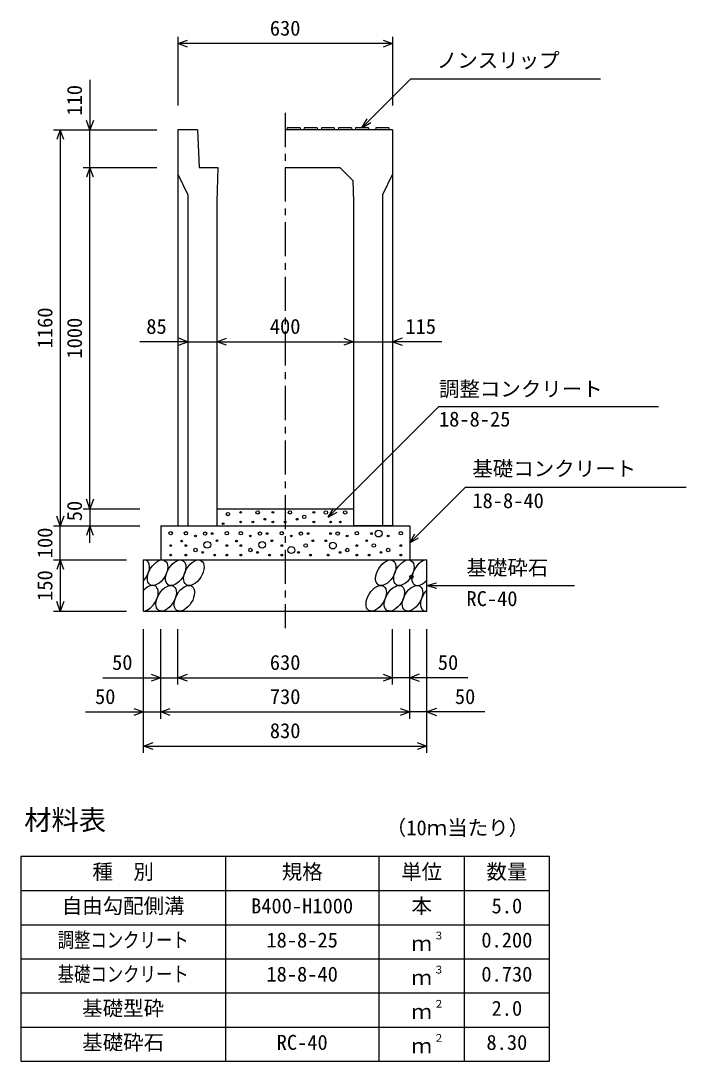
# Model space of a CAD drawing. Units: millimetres, scale not verified. Extents: x -16800 to 16800, y -5940 to 5940.
# Drawn here: x 2432 to 4382, y -3248 to -199 of the extents above; entities that cross this region are included whole.
import ezdxf
from ezdxf.enums import TextEntityAlignment as Align

# ---------------------------------------------------------------- set-up
doc = ezdxf.new("R2010")
doc.units = ezdxf.units.MM
doc.header["$LTSCALE"] = 20
doc.header["$PDMODE"] = 32
doc.header["$PDSIZE"] = 10
doc.linetypes.add('CHAIN1', pattern=[8, 5, -1, 1, -1])
for name, color, linetype, lineweight in [('0-0_DIM', 7, 'Continuous', 25), ('0-2_HATCH', 6, 'Continuous', 25), ('0-3_HYO', 3, 'Continuous', 25), ('0-4_HYO2', 4, 'Continuous', 25), ('0-5_OUTLINE', 3, 'Continuous', 25), ('0-6_TXT', 7, 'Continuous', 25)]:
    doc.layers.add(name, color=color, linetype=linetype, lineweight=lineweight)
doc.layers.add('0-A__0-0_', color=4, linetype='Continuous')
doc.styles.add('ＭＳ ゴシック', font='')
doc.styles.get('ＭＳ ゴシック').set_extended_font_data('MS Gothic')

msp = doc.modelspace()

# ---------------------------------------------------------------- linework, layer by layer
at = {"layer": '0-0_DIM'}
for p, q in [((2891.78, -245.58), (2891.78, -447.32)), ((3521.78, -265.58), (2891.78, -265.58)), ((3521.78, -245.58), (3521.78, -447.32)), ((2634.25, -371.63), (2634.25, -518.79)), ((3431.78, -512.29), (3574, -370.08)), ((4130.88, -370.08), (3574, -370.08)), ((3431.78, -512.29), (3446.78, -486.31)), ((3431.78, -512.29), (3457.76, -497.29)), ((2527.58, -518.79), (2830.91, -518.79)), ((2547.58, -518.79), (2547.58, -1678.79)), ((2634.25, -628.79), (2634.25, -518.79)), ((2614.25, -628.79), (2830.91, -628.79)), ((2634.25, -1628.79), (2634.25, -628.79)), ((2921.78, -1139.58), (2780.6, -1139.58)), ((2921.78, -1139.58), (3006.78, -1139.58)), ((3006.78, -1139.58), (3406.78, -1139.58)), ((3406.78, -1139.58), (3521.78, -1139.58)), ((3666.25, -1139.58), (3521.78, -1139.58)), ((3735.44, -1565.13), (3571.78, -1728.79)), ((3735.44, -1565.13), (4382.31, -1565.13)), ((2614.25, -1628.79), (2780.91, -1628.79)), ((2634.25, -1628.79), (2634.25, -1678.79)), ((3333.1, -1653.79), (3348.1, -1627.81)), ((3333.1, -1653.79), (3359.08, -1638.79)), ((2527.58, -1678.79), (2780.91, -1678.79)), ((2547.58, -1778.79), (2547.58, -1678.79)), ((2634.25, -1728.79), (2634.25, -1678.79)), ((3571.78, -1728.79), (3586.78, -1702.81)), ((3571.78, -1728.79), (3597.76, -1713.79)), ((2527.58, -1778.79), (2741.78, -1778.79)), ((2547.58, -1778.79), (2547.58, -1928.79)), ((3621.78, -1853.79), (3650.76, -1846.02)), ((3621.78, -1853.79), (4055.1, -1853.79)), ((3621.78, -1853.79), (3650.76, -1861.55)), ((2527.58, -1928.79), (2741.78, -1928.79)), ((2791.78, -2344.3), (2791.78, -1981.96)), ((2841.78, -2244.3), (2841.78, -1981.96)), ((2891.78, -2144.3), (2891.78, -1981.96)), ((3521.78, -2144.3), (3521.78, -1981.96)), ((3571.78, -2244.3), (3571.78, -1981.96)), ((3621.78, -2344.3), (3621.78, -1981.96)), ((2671.78, -2124.3), (2891.78, -2124.3)), ((2891.78, -2124.3), (3521.78, -2124.3)), ((3741.78, -2124.3), (3521.78, -2124.3)), ((2621.78, -2224.3), (2841.78, -2224.3)), ((2841.78, -2224.3), (3571.78, -2224.3)), ((3791.78, -2224.3), (3571.78, -2224.3)), ((2791.78, -2324.3), (3621.78, -2324.3))]:
    msp.add_line(p, q, dxfattribs=at)
at = {"layer": '0-0_DIM', "linetype": 'CHAIN1'}
msp.add_line((3206.78, -468.79), (3206.78, -1978.79), dxfattribs=at)
at = {"layer": '0-0_DIM'}
for points in [[(2920.01, -275.84), (2891.82, -265.58), (2920.01, -255.32)], [(3493.63, -255.32), (3521.82, -265.58), (3493.63, -275.84)], [(2644.51, -490.6), (2634.25, -518.79), (2623.99, -490.6)], [(2557.84, -546.98), (2547.58, -518.79), (2537.32, -546.98)], [(2644.51, -656.98), (2634.25, -628.79), (2623.99, -656.98)], [(2893.59, -1149.84), (2921.78, -1139.58), (2893.59, -1129.32)], [(3034.97, -1149.84), (3006.78, -1139.58), (3034.97, -1129.32)], [(3378.59, -1129.32), (3406.78, -1139.58), (3378.59, -1149.84)], [(3549.97, -1129.32), (3521.78, -1139.58), (3549.97, -1149.84)], [(3333.1, -1653.79), (3657.57, -1329.32), (4301.12, -1329.32)], [(2644.51, -1600.6), (2634.25, -1628.79), (2623.99, -1600.6)], [(2557.84, -1650.6), (2547.58, -1678.79), (2537.32, -1650.6)], [(2644.51, -1706.98), (2634.25, -1678.79), (2623.99, -1706.98)], [(2557.84, -1806.98), (2547.58, -1778.79), (2537.32, -1806.98)], [(2557.84, -1900.6), (2547.58, -1928.79), (2537.32, -1900.6)], [(2813.59, -2114.04), (2841.78, -2124.3), (2813.59, -2134.56)], [(2919.97, -2134.56), (2891.78, -2124.3), (2919.97, -2114.04)], [(3493.59, -2114.04), (3521.78, -2124.3), (3493.59, -2134.56)], [(3599.97, -2114.04), (3571.78, -2124.3), (3599.97, -2134.56)], [(2763.59, -2214.04), (2791.78, -2224.3), (2763.59, -2234.56)], [(2869.97, -2234.56), (2841.78, -2224.3), (2869.97, -2214.04)], [(3543.59, -2214.04), (3571.78, -2224.3), (3543.59, -2234.56)], [(3649.97, -2214.04), (3621.78, -2224.3), (3649.97, -2234.56)], [(2819.97, -2334.56), (2791.78, -2324.3), (2819.97, -2314.04)], [(3593.59, -2314.04), (3621.78, -2324.3), (3593.59, -2334.56)]]:
    msp.add_lwpolyline(points, dxfattribs=at)
at = {"layer": '0-2_HATCH'}
for p, q in [((3212.78, -512.29), (3211.78, -518.79)), ((3250.78, -512.29), (3212.78, -512.29)), ((3250.78, -512.29), (3251.78, -518.79)), ((3262.78, -512.29), (3261.78, -518.79)), ((3300.78, -512.29), (3262.78, -512.29)), ((3300.78, -512.29), (3301.78, -518.79)), ((3312.78, -512.29), (3311.78, -518.79)), ((3350.78, -512.29), (3312.78, -512.29)), ((3350.78, -512.29), (3351.78, -518.79)), ((3362.78, -512.29), (3361.78, -518.79)), ((3400.78, -512.29), (3362.78, -512.29)), ((3400.78, -512.29), (3401.78, -518.79)), ((3412.78, -512.29), (3411.78, -518.79)), ((3450.78, -512.29), (3412.78, -512.29)), ((3450.78, -512.29), (3451.78, -518.79)), ((3472.78, -512.29), (3471.78, -518.79)), ((3510.78, -512.29), (3472.78, -512.29)), ((3510.78, -512.29), (3511.78, -518.79))]:
    msp.add_line(p, q, dxfattribs=at)
for centre, radius in [((3038.82, -1644.53), 5), ((3076.28, -1639.48), 2.5), ((3126.18, -1639.48), 5), ((3170.75, -1639.48), 2.5), ((3220.66, -1639.48), 5), ((3290.75, -1639.48), 2.5), ((3325.92, -1639.76), 5), ((3382.61, -1639.48), 5), ((3024.8, -1672.55), 2.5), ((3076.28, -1667.49), 2.5), ((3112.17, -1667.49), 2.5), ((3147.21, -1659.61), 2.5), ((3170.75, -1667.49), 2.5), ((3206.64, -1667.49), 2.5), ((3241.69, -1659.61), 2.5), ((3262.71, -1652.61), 5), ((3290.75, -1667.49), 2.5), ((3339.94, -1667.77), 2.5), ((3368.59, -1667.49), 2.5), ((2871.11, -1700.74), 5), ((2915.85, -1700.74), 5), ((2943.89, -1708.61), 2.5), ((2971.92, -1701.61), 5), ((2992.95, -1701.61), 2.5), ((3035.85, -1700.74), 5), ((3076.75, -1700.74), 5), ((3104.79, -1708.61), 2.5), ((3132.82, -1701.61), 5), ((3153.86, -1701.61), 2.5), ((3196.75, -1700.74), 5), ((3224.79, -1708.61), 2.5), ((3252.82, -1701.61), 5), ((3273.86, -1701.61), 2.5), ((3339.71, -1701.61), 2.5), ((3360.74, -1701.61), 5), ((3388.78, -1708.61), 2.5), ((3416.82, -1700.74), 5), ((3459.71, -1701.61), 2.5), ((3480.74, -1701.61), 10), ((3508.78, -1708.61), 2.5), ((3545.76, -1700.74), 5), ((2871.11, -1736.63), 2.5), ((2903.43, -1723.53), 2.5), ((2915.85, -1736.63), 2.5), ((2978.46, -1734.62), 10), ((3006.97, -1722.62), 2.5), ((3035.85, -1736.63), 2.5), ((3064.33, -1723.53), 2.5), ((3076.75, -1736.63), 2.5), ((3139.36, -1734.62), 10), ((3167.87, -1722.62), 2.5), ((3196.75, -1736.63), 2.5), ((3266.84, -1736.63), 5), ((3287.87, -1722.62), 2.5), ((3325.69, -1722.62), 2.5), ((3346.72, -1736.63), 10), ((3416.82, -1736.63), 2.5), ((3445.69, -1722.62), 2.5), ((3466.72, -1736.63), 5), ((3545.76, -1736.63), 2.5), ((2871.11, -1764.64), 2.5), ((2915.85, -1764.64), 2.5), ((2943.89, -1749.76), 5), ((2964.91, -1756.76), 2.5), ((2999.96, -1764.64), 2.5), ((3035.85, -1764.64), 2.5), ((3076.75, -1764.64), 2.5), ((3104.79, -1749.76), 5), ((3125.82, -1756.76), 2.5), ((3160.86, -1764.64), 2.5), ((3196.75, -1764.64), 2.5), ((3224.79, -1749.76), 10), ((3245.82, -1756.76), 2.5), ((3280.86, -1764.64), 2.5), ((3332.7, -1764.64), 2.5), ((3367.75, -1756.76), 2.5), ((3388.78, -1749.76), 5), ((3416.82, -1764.64), 2.5), ((3452.7, -1764.64), 2.5), ((3487.75, -1756.76), 2.5), ((3508.78, -1749.76), 5), ((3545.76, -1764.64), 2.5)]:
    msp.add_circle(centre, radius, dxfattribs=at)
for centre, start_param, end_param in [((2779.42, -1816.3), 4.385593, 6.6745444), ((3607.92, -1816.3), 0.3357715, 4.4411806), ((2804.74, -1891.29), 3.5111464, 7.548991), ((3633.25, -1891.29), 1.2110787, 3.5658734)]:
    msp.add_ellipse(centre, major_axis=(21.81, 35.31), ratio=0.5792, start_param=start_param, end_param=end_param, dxfattribs=at)
for centre in [(2832.63, -1816.3), (2885.84, -1816.3), (2939.04, -1816.3), (3501.51, -1816.3), (3554.72, -1816.3), (2857.95, -1891.29), (2911.16, -1891.29), (3473.62, -1891.29), (3526.83, -1891.29), (3580.04, -1891.29)]:
    msp.add_ellipse(centre, major_axis=(21.81, 35.31), ratio=0.5792, dxfattribs=at)
at = {"layer": '0-3_HYO'}
for p, q in [((3031.78, -2647.75), (3031.78, -3247.75)), ((3481.78, -2647.75), (3481.78, -3247.75)), ((3731.78, -2647.75), (3731.78, -3247.75)), ((2431.78, -2747.75), (3981.78, -2747.75))]:
    msp.add_line(p, q, dxfattribs=at)
msp.add_lwpolyline([(2431.78, -3247.75), (3981.78, -3247.75), (3981.78, -2647.75), (2431.78, -2647.75)], close=True, dxfattribs=at)
at = {"layer": '0-4_HYO2'}
for p, q in [((2431.78, -2847.75), (3981.78, -2847.75)), ((2431.78, -2947.75), (3981.78, -2947.75)), ((2431.78, -3047.75), (3981.78, -3047.75)), ((2431.78, -3147.75), (3981.78, -3147.75))]:
    msp.add_line(p, q, dxfattribs=at)
at = {"layer": '0-5_OUTLINE'}
for p, q in [((2949.28, -518.79), (2891.78, -518.79)), ((2949.28, -518.79), (2954.28, -628.79)), ((3521.78, -518.79), (3206.78, -518.79)), ((3521.78, -518.79), (3521.78, -1678.79)), ((2954.28, -628.79), (3009.28, -628.79)), ((3009.28, -628.79), (3006.78, -728.79)), ((3206.78, -628.79), (3366.78, -628.79)), ((3521.78, -648.79), (3491.78, -708.79)), ((3006.78, -728.79), (3006.78, -1678.79)), ((3406.78, -728.79), (3406.78, -1678.79)), ((3491.78, -708.79), (3491.78, -1678.79)), ((3006.78, -1628.79), (3406.78, -1628.79)), ((2841.78, -1678.79), (2841.78, -1778.79)), ((2841.78, -1678.79), (3571.78, -1678.79)), ((3521.78, -1678.79), (3406.78, -1678.79)), ((3571.78, -1678.79), (3571.78, -1778.79)), ((2791.78, -1928.79), (2791.78, -1778.79)), ((2791.78, -1778.79), (3621.78, -1778.79)), ((3621.78, -1928.79), (3621.78, -1778.79)), ((2791.78, -1928.79), (3621.78, -1928.79))]:
    msp.add_line(p, q, dxfattribs=at)
for points in [[(2891.78, -518.79), (2891.78, -1678.79), (3006.78, -1678.79)], [(3366.78, -628.79), (3405.25, -667.25), (3406.78, -728.79)], [(2891.78, -648.79), (2921.78, -708.79), (2921.78, -1678.79)]]:
    msp.add_lwpolyline(points, dxfattribs=at)
at = {"layer": '0-A__0-0_'}
msp.add_point((3576.78, -1828.79), dxfattribs=at)

# ---------------------------------------------------------------- texts
at = {"layer": '0-0_DIM', "style": 'ＭＳ ゴシック'}
for s, p in [('630', (3161.78, -255.58)), ('ノンスリップ', (3651.3, -349.9)), ('85', (2799.63, -1129.58)), ('400', (3161.78, -1129.58)), ('115', (3559.15, -1129.58)), ('調整コンクリート', (3657.57, -1312.9)), ('18-8-25', (3657.57, -1401.18)), ('基礎コンクリート', (3755.44, -1546.4)), ('18-8-40', (3755.44, -1640.21)), ('基礎砕石', (3738.1, -1836.62)), ('RC-40', (3738.1, -1927.31)), ('50', (2699.34, -2114.3)), ('630', (3161.78, -2114.3)), ('50', (3654.22, -2114.3)), ('50', (2649.34, -2214.3)), ('730', (3161.78, -2214.3)), ('50', (3704.22, -2214.3)), ('830', (3161.78, -2314.3))]:
    msp.add_text(s, height=43.99, dxfattribs=at).set_placement(p, align=Align.BOTTOM_LEFT)
for s, p in [('110', (2624.25, -476.7)), ('1160', (2537.58, -1158.79)), ('1000', (2624.25, -1188.79)), ('50', (2624.25, -1665.46)), ('100', (2537.58, -1773.79)), ('150', (2537.58, -1898.79))]:
    msp.add_text(s, height=43.99, rotation=90, dxfattribs=at).set_placement(p, align=Align.BOTTOM_LEFT)
at = {"layer": '0-6_TXT', "style": 'ＭＳ ゴシック'}
for s, height, p in [('材料表', 58.65, (2441.78, -2587.75)), ('（10ｍ当たり）', 43.99, (3501.78, -2598.75)), ('種\u3000別', 43.99, (2641.78, -2727.75)), ('規格', 43.99, (3196.78, -2727.75)), ('単位', 43.99, (3546.78, -2727.75)), ('数量', 43.99, (3796.78, -2727.75)), ('自由勾配側溝', 43.99, (2551.78, -2827.75)), ('B400-H1000', 43.99, (3106.78, -2827.75)), ('本', 43.99, (3576.78, -2827.75)), ('5.0', 43.99, (3811.78, -2827.75)), ('18-8-25', 43.99, (3151.78, -2927.75)), ('ｍ', 43.99, (3576.78, -2937.75)), ('３', 21.99, (3642.32, -2897.38)), ('0.200', 43.99, (3781.78, -2927.75)), ('18-8-40', 43.99, (3151.78, -3027.75)), ('３', 21.99, (3642.32, -2997.38)), ('0.730', 43.99, (3781.78, -3027.75)), ('ｍ', 43.99, (3576.78, -3037.75)), ('基礎型砕', 43.99, (2611.78, -3127.75)), ('２', 21.99, (3642.32, -3097.38)), ('2.0', 43.99, (3811.78, -3127.75)), ('ｍ', 43.99, (3576.78, -3137.75)), ('基礎砕石', 43.99, (2611.78, -3227.75)), ('RC-40', 43.99, (3181.78, -3227.75)), ('２', 21.99, (3642.32, -3197.38)), ('ｍ', 43.99, (3576.78, -3237.75)), ('8.30', 43.99, (3796.78, -3227.75))]:
    msp.add_text(s, height=height, dxfattribs=at).set_placement(p, align=Align.BOTTOM_LEFT)
at = {"layer": '0-6_TXT', "style": 'ＭＳ ゴシック', "width": 0.8}
for s, p in [('調整コンクリート', (2539.78, -2927.75)), ('基礎コンクリート', (2539.78, -3027.75))]:
    msp.add_text(s, height=43.99, dxfattribs=at).set_placement(p, align=Align.BOTTOM_LEFT)

doc.saveas('drawing.dxf')
